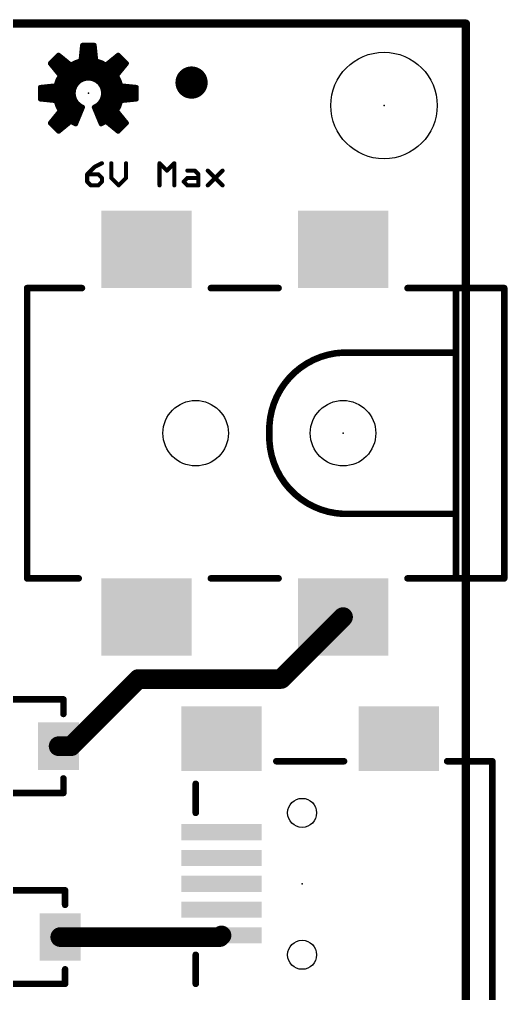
# Model space of a CAD drawing. Extents: x -20 to 87, y -15 to 38.
# Drawn here: x 20.44 to 35.58, y 8.03 to 38.23 of the extents above; entities that cross this region are included whole.
import ezdxf

# ---------------------------------------------------------------- set-up
doc = ezdxf.new("R2010")
doc.units = 0
for name, color, linetype in [('1', 12, 'CONTINUOUS'), ('16', 132, 'CONTINUOUS'), ('20', 53, 'CONTINUOUS'), ('21', 41, 'CONTINUOUS'), ('23', 53, 'CONTINUOUS'), ('51', 53, 'CONTINUOUS')]:
    doc.layers.add(name, color=color, linetype=linetype)

# ---------------------------------------------------------------- blocks, each defined once
blk = doc.blocks.new('RECT')
blk.add_solid([(-0.5, -0.5), (0.5, -0.5), (-0.5, 0.5), (0.5, 0.5)])
blk = doc.blocks.new('PIE')
at = {"const_width": 0.5}
blk.add_lwpolyline([(0, -0.25, 1), (0, 0.25, 1), (0, -0.25)], format="xyb", dxfattribs=at)

msp = doc.modelspace()

# ---------------------------------------------------------------- linework, layer by layer
at = {"layer": '1'}
for points, const_width in [([(-1.27, 38.1), (34.29, 38.1)], 0.254), ([(34.29, 38.1), (34.29, 0)], 0.254), ([(28.56, 17.78), (30.48, 19.7)], 0.6096), ([(22.0472, 15.6972), (24.13, 17.78)], 0.6096), ([(24.13, 17.78), (28.56, 17.78)], 0.6096), ([(21.6572, 15.6972), (22.0472, 15.6972)], 0.6096), ([(21.708, 9.779), (26.659, 9.779)], 0.6096), ([(26.659, 9.779), (26.71, 9.83)], 0.6096)]:
    msp.add_lwpolyline(points, dxfattribs=dict(at, const_width=const_width))
for points, const_width in [([(34.3535, 38.1, 1), (34.2265, 38.1)], 0.127), ([(34.29, 38.0365, 1), (34.29, 38.1635)], 0.127), ([(30.5878, 19.5922, 1), (30.3722, 19.8078)], 0.3048), ([(24.13, 17.9324, 1), (24.13, 17.6276)], 0.3048), ([(24.2378, 17.6722, 1), (24.0222, 17.8878)], 0.3048), ([(28.4522, 17.8878, 1), (28.6678, 17.6722)], 0.3048), ([(28.56, 17.6276, 1), (28.56, 17.9324)], 0.3048), ([(21.6572, 15.8496, 1), (21.6572, 15.5448)], 0.3048), ([(21.9394, 15.805, 1), (22.155, 15.5894)], 0.3048), ([(22.0472, 15.5448, 1), (22.0472, 15.8496)], 0.3048), ([(21.708, 9.9314, 1), (21.708, 9.6266)], 0.3048), ([(26.5512, 9.8868, 1), (26.7668, 9.6712)], 0.3048), ([(26.8178, 9.7222, 1), (26.6022, 9.9378)], 0.3048), ([(26.659, 9.6266, 1), (26.659, 9.9314)], 0.3048)]:
    msp.add_lwpolyline(points, format="xyb", dxfattribs=dict(at, const_width=const_width))
at = {"layer": '16', "const_width": 0.254}
for points in [[(-1.27, 38.1), (34.29, 38.1)], [(34.29, 38.1), (34.29, 0)]]:
    msp.add_lwpolyline(points, dxfattribs=at)
at = {"layer": '16', "const_width": 0.127}
for points in [[(34.3535, 38.1, 1), (34.2265, 38.1)], [(34.29, 38.0365, 1), (34.29, 38.1635)]]:
    msp.add_lwpolyline(points, format="xyb", dxfattribs=at)
at = {"layer": '20', "const_width": 0.254}
for points in [[(34.29, 38.1), (-1.27, 38.1)], [(34.29, 0), (34.29, 38.1)]]:
    msp.add_lwpolyline(points, dxfattribs=at)
at = {"layer": '20', "const_width": 0.127}
for points in [[(34.3535, 38.1, 1), (34.2265, 38.1)], [(34.29, 38.0365, 1), (34.29, 38.1635)]]:
    msp.add_lwpolyline(points, format="xyb", dxfattribs=at)
at = {"layer": '20'}
for centre, radius in [((31.75, 35.56), 1.651), ((25.908, 25.4), 1.016), ((30.48, 25.4), 1.016), ((29.21, 13.63), 0.45), ((29.21, 9.23), 0.45)]:
    msp.add_circle(centre, radius, dxfattribs=at)
at = {"layer": '21'}
for points, const_width in [([(22.3978, 37.4298), (22.3486, 36.9459)], 0.15), ([(22.7634, 37.4298), (22.3978, 37.4298)], 0.15), ([(22.8126, 36.9459), (22.7634, 37.4298)], 0.15), ([(21.6571, 37.123), (21.3986, 36.8645)], 0.15), ([(22.0341, 36.8156), (21.6571, 37.123)], 0.15), ([(22.3744, 37.2), (22.7868, 37.2)], 0.15), ([(22.3897, 37.35), (22.7715, 37.35)], 0.15), ([(23.5041, 37.123), (23.1271, 36.8156)], 0.15), ([(23.7626, 36.8645), (23.5041, 37.123)], 0.15), ([(21.3986, 36.8645), (21.706, 36.4875)], 0.15), ([(21.4341, 36.9), (21.9306, 36.9)], 0.15), ([(21.5841, 37.05), (21.7466, 37.05)], 0.15), ([(22.1859, 36.8938), (22.0341, 36.8156)], 0.15), ([(22.3486, 36.9459), (22.1859, 36.8938)], 0.15), ([(22.2053, 36.9), (22.956, 36.9)], 0.15), ([(22.3592, 37.05), (22.802, 37.05)], 0.15), ([(22.9753, 36.8938), (22.8126, 36.9459)], 0.15), ([(23.1271, 36.8156), (22.9753, 36.8938)], 0.15), ([(23.2306, 36.9), (23.7271, 36.9)], 0.15), ([(23.4146, 37.05), (23.5771, 37.05)], 0.15), ([(23.4552, 36.4875), (23.7626, 36.8645)], 0.15), ([(21.492, 36.75), (23.6692, 36.75)], 0.15), ([(21.6143, 36.6), (23.5469, 36.6)], 0.15), ([(21.706, 36.4875), (21.6278, 36.3357)], 0.15), ([(23.5334, 36.3357), (23.4552, 36.4875)], 0.15), ([(21.5757, 36.173), (21.0918, 36.1238)], 0.15), ([(21.6278, 36.3357), (21.5757, 36.173)], 0.15), ([(21.6164, 36.3), (22.284, 36.3)], 0.15), ([(21.6867, 36.45), (23.4745, 36.45)], 0.15), ([(22.1648, 36.1574), (22.2282, 36.25)], 0.15), ([(22.2282, 36.25), (22.3117, 36.3249)], 0.15), ([(22.3117, 36.3249), (22.4107, 36.3778)], 0.15), ([(22.4107, 36.3778), (22.5194, 36.4056)], 0.15), ([(22.5194, 36.4056), (22.6316, 36.4068)], 0.15), ([(22.6316, 36.4068), (22.7408, 36.3814)], 0.15), ([(22.7408, 36.3814), (22.8409, 36.3306)], 0.15), ([(22.8409, 36.3306), (22.9261, 36.2576)], 0.15), ([(22.8766, 36.3), (23.5448, 36.3)], 0.15), ([(22.9261, 36.2576), (22.9915, 36.1664)], 0.15), ([(22.9915, 36.1664), (23.0333, 36.0623)], 0.15), ([(23.5855, 36.173), (23.5334, 36.3357)], 0.15), ([(24.0694, 36.1238), (23.5855, 36.173)], 0.15), ([(21.0918, 36.1238), (21.0918, 35.7582)], 0.15), ([(21.0918, 36), (22.1189, 36)], 0.15), ([(21.3495, 36.15), (22.162, 36.15)], 0.15), ([(22.1118, 35.941), (22.1253, 36.0524)], 0.15), ([(22.1247, 35.8316), (22.1118, 35.941)], 0.15), ([(22.1253, 36.0524), (22.1648, 36.1574)], 0.15), ([(22.998, 36.15), (23.8117, 36.15)], 0.15), ([(23.0333, 36.0623), (23.0491, 35.9512)], 0.15), ([(23.0491, 35.9512), (23.0382, 35.8395)], 0.15), ([(23.0422, 36), (24.0694, 36)], 0.15), ([(24.0694, 35.7582), (24.0694, 36.1238)], 0.15), ([(21.0918, 35.85), (22.1226, 35.85)], 0.15), ([(21.0918, 35.7582), (21.5757, 35.709)], 0.15), ([(21.5757, 35.709), (21.6278, 35.5463)], 0.15), ([(21.5786, 35.7), (22.1817, 35.7)], 0.15), ([(22.1629, 35.7282), (22.1247, 35.8316)], 0.15), ([(22.2241, 35.6365), (22.1629, 35.7282)], 0.15), ([(22.305, 35.5617), (22.2241, 35.6365)], 0.15), ([(22.4012, 35.5079), (22.305, 35.5617)], 0.15), ([(22.8578, 35.563), (22.76, 35.5079)], 0.15), ([(22.9396, 35.6397), (22.8578, 35.563)], 0.15), ([(23.0009, 35.7337), (22.9396, 35.6397)], 0.15), ([(22.979, 35.7), (23.5826, 35.7)], 0.15), ([(23.0382, 35.8395), (23.0009, 35.7337)], 0.15), ([(23.0392, 35.85), (24.0694, 35.85)], 0.15), ([(23.5334, 35.5463), (23.5855, 35.709)], 0.15), ([(23.5855, 35.709), (24.0694, 35.7582)], 0.15), ([(21.706, 35.3945), (21.3986, 35.0175)], 0.15), ([(21.6266, 35.55), (22.326, 35.55)], 0.15), ([(21.6278, 35.5463), (21.706, 35.3945)], 0.15), ([(21.7032, 35.4), (22.3565, 35.4)], 0.15), ([(22.1859, 34.9882), (22.4012, 35.5079)], 0.15), ([(22.76, 35.5079), (22.9753, 34.9882)], 0.15), ([(22.8047, 35.4), (23.458, 35.4)], 0.15), ([(22.8348, 35.55), (23.5346, 35.55)], 0.15), ([(23.4552, 35.3945), (23.5334, 35.5463)], 0.15), ([(23.7626, 35.0175), (23.4552, 35.3945)], 0.15), ([(21.3986, 35.0175), (21.6571, 34.759)], 0.15), ([(21.4659, 35.1), (22.2322, 35.1)], 0.15), ([(21.5882, 35.25), (22.2944, 35.25)], 0.15), ([(21.6571, 34.759), (22.0341, 35.0664)], 0.15), ([(22.0341, 35.0664), (22.1859, 34.9882)], 0.15), ([(22.8668, 35.25), (23.573, 35.25)], 0.15), ([(22.929, 35.1), (23.6953, 35.1)], 0.15), ([(22.9753, 34.9882), (23.1271, 35.0664)], 0.15), ([(23.1271, 35.0664), (23.5041, 34.759)], 0.15), ([(23.5041, 34.759), (23.7626, 35.0175)], 0.15), ([(21.4661, 34.95), (21.8913, 34.95)], 0.15), ([(21.6161, 34.8), (21.7074, 34.8)], 0.15), ([(23.2699, 34.95), (23.6951, 34.95)], 0.15), ([(23.4538, 34.8), (23.5451, 34.8)], 0.15), ([(23.0001, 33.7699), (22.7713, 33.6555)], 0.127), ([(23.2909, 33.7699), (23.2909, 33.3123)], 0.127), ([(23.7485, 33.3123), (23.7485, 33.7699)], 0.127), ([(24.7877, 33.0835), (24.7877, 33.7699)], 0.127), ([(24.7877, 33.7699), (25.0165, 33.5411)], 0.127), ([(25.0165, 33.5411), (25.2453, 33.7699)], 0.127), ([(25.2453, 33.7699), (25.2453, 33.0835)], 0.127), ([(22.7713, 33.6555), (22.5425, 33.4267)], 0.127), ([(25.6506, 33.5411), (25.8794, 33.5411)], 0.127), ([(25.8794, 33.5411), (25.9938, 33.4267)], 0.127), ([(26.2846, 33.5411), (26.7422, 33.0835)], 0.127), ([(26.2846, 33.0835), (26.7422, 33.5411)], 0.127), ([(22.5425, 33.4267), (22.5425, 33.1979)], 0.127), ([(22.8857, 33.4267), (22.5425, 33.4267)], 0.127), ([(22.5425, 33.1979), (22.6569, 33.0835)], 0.127), ([(23.0001, 33.3123), (22.8857, 33.4267)], 0.127), ([(22.8857, 33.0835), (23.0001, 33.1979)], 0.127), ([(23.0001, 33.1979), (23.0001, 33.3123)], 0.127), ([(23.2909, 33.3123), (23.5197, 33.0835)], 0.127), ([(23.5197, 33.0835), (23.7485, 33.3123)], 0.127), ([(25.5362, 33.1979), (25.6506, 33.3123)], 0.127), ([(25.6506, 33.0835), (25.5362, 33.1979)], 0.127), ([(25.6506, 33.3123), (25.9938, 33.3123)], 0.127), ([(25.9938, 33.4267), (25.9938, 33.0835)], 0.127), ([(22.6569, 33.0835), (22.8857, 33.0835)], 0.127), ([(25.9938, 33.0835), (25.6506, 33.0835)], 0.127), ([(20.68, 20.9), (20.68, 29.9)], 0.2032), ([(20.68, 29.9), (22.38, 29.9)], 0.2032), ([(26.38, 29.9), (28.48, 29.9)], 0.2032), ([(32.48, 29.9), (33.98, 29.9)], 0.2032), ([(33.98, 27.9), (33.98, 29.9)], 0.2032), ([(30.48, 27.9), (33.98, 27.9)], 0.2032), ([(33.98, 22.9), (33.98, 27.9)], 0.2032), ([(33.98, 22.9), (30.48, 22.9)], 0.2032), ([(33.98, 20.9), (33.98, 22.9)], 0.2032), ([(22.28, 20.9), (20.68, 20.9)], 0.2032), ([(28.48, 20.9), (26.38, 20.9)], 0.2032), ([(33.98, 20.9), (32.48, 20.9)], 0.2032), ([(17.2072, 17.1472), (21.8072, 17.1472)], 0.2032), ([(21.8072, 17.1472), (21.8072, 16.6972)], 0.2032), ([(28.41, 15.23), (30.51, 15.23)], 0.2032), ([(21.8072, 14.6972), (21.8072, 14.2472)], 0.2032), ([(25.91, 13.63), (25.91, 14.53)], 0.2032), ([(21.8072, 14.2472), (17.2072, 14.2472)], 0.2032), ([(17.258, 11.229), (21.858, 11.229)], 0.2032), ([(21.858, 11.229), (21.858, 10.779)], 0.2032), ([(25.91, 8.33), (25.91, 9.23)], 0.2032), ([(21.858, 8.779), (21.858, 8.329)], 0.2032), ([(21.858, 8.329), (17.258, 8.329)], 0.2032)]:
    msp.add_lwpolyline(points, dxfattribs=dict(at, const_width=const_width))
for points, const_width in [([(22.3978, 37.4673, 1), (22.3978, 37.3923)], 0.075), ([(22.4351, 37.426, 1), (22.3605, 37.4336)], 0.075), ([(22.8007, 37.4336, 1), (22.7261, 37.426)], 0.075), ([(22.7634, 37.3923, 1), (22.7634, 37.4673)], 0.075), ([(21.6808, 37.1521, 1), (21.6334, 37.0939)], 0.075), ([(21.6836, 37.0965, 1), (21.6306, 37.1495)], 0.075), ([(22.3744, 37.2375, 1), (22.3744, 37.1625)], 0.075), ([(22.3897, 37.3875, 1), (22.3897, 37.3125)], 0.075), ([(22.7715, 37.3125, 1), (22.7715, 37.3875)], 0.075), ([(22.7868, 37.1625, 1), (22.7868, 37.2375)], 0.075), ([(23.5306, 37.1495, 1), (23.4776, 37.0965)], 0.075), ([(23.5278, 37.0939, 1), (23.4804, 37.1521)], 0.075), ([(21.4277, 36.8882, 1), (21.3695, 36.8408)], 0.075), ([(21.3721, 36.891, 1), (21.4251, 36.838)], 0.075), ([(21.4341, 36.9375, 1), (21.4341, 36.8625)], 0.075), ([(21.5841, 37.0875, 1), (21.5841, 37.0125)], 0.075), ([(21.7466, 37.0125, 1), (21.7466, 37.0875)], 0.075), ([(21.9306, 36.8625, 1), (21.9306, 36.9375)], 0.075), ([(22.0169, 36.8489, 1), (22.0513, 36.7823)], 0.075), ([(22.0104, 36.7865, 1), (22.0578, 36.8447)], 0.075), ([(22.1745, 36.9295, 1), (22.1974, 36.8581)], 0.075), ([(22.2053, 36.9375, 1), (22.2053, 36.8625)], 0.075), ([(22.2031, 36.8605, 1), (22.1688, 36.9272)], 0.075), ([(22.3113, 36.9497, 1), (22.3859, 36.9421)], 0.075), ([(22.3592, 37.0875, 1), (22.3592, 37.0125)], 0.075), ([(22.36, 36.9102, 1), (22.3372, 36.9816)], 0.075), ([(22.824, 36.9816, 1), (22.8012, 36.9102)], 0.075), ([(22.7753, 36.9421, 1), (22.8499, 36.9497)], 0.075), ([(22.802, 37.0125, 1), (22.802, 37.0875)], 0.075), ([(22.9924, 36.9272, 1), (22.9581, 36.8605)], 0.075), ([(22.956, 36.8625, 1), (22.956, 36.9375)], 0.075), ([(22.9638, 36.8581, 1), (22.9867, 36.9295)], 0.075), ([(23.1034, 36.8447, 1), (23.1508, 36.7865)], 0.075), ([(23.1099, 36.7823, 1), (23.1443, 36.8489)], 0.075), ([(23.2306, 36.9375, 1), (23.2306, 36.8625)], 0.075), ([(23.4146, 37.0875, 1), (23.4146, 37.0125)], 0.075), ([(23.5771, 37.0125, 1), (23.5771, 37.0875)], 0.075), ([(23.7271, 36.8625, 1), (23.7271, 36.9375)], 0.075), ([(23.7917, 36.8408, 1), (23.7335, 36.8882)], 0.075), ([(23.7361, 36.838, 1), (23.7891, 36.891)], 0.075), ([(21.492, 36.7875, 1), (21.492, 36.7125)], 0.075), ([(21.6143, 36.6375, 1), (21.6143, 36.5625)], 0.075), ([(21.7393, 36.4703, 1), (21.6727, 36.5047)], 0.075), ([(21.6769, 36.4638, 1), (21.7351, 36.5112)], 0.075), ([(23.4885, 36.5047, 1), (23.4219, 36.4703)], 0.075), ([(23.4261, 36.5112, 1), (23.4843, 36.4638)], 0.075), ([(23.5469, 36.5625, 1), (23.5469, 36.6375)], 0.075), ([(23.6692, 36.7125, 1), (23.6692, 36.7875)], 0.075), ([(21.5795, 36.1357, 1), (21.5719, 36.2103)], 0.075), ([(21.6164, 36.3375, 1), (21.6164, 36.2625)], 0.075), ([(21.5944, 36.3528, 1), (21.6611, 36.3185)], 0.075), ([(21.6635, 36.3242, 1), (21.5921, 36.3471)], 0.075), ([(21.6867, 36.4875, 1), (21.6867, 36.4125)], 0.075), ([(22.2031, 36.2779, 1), (22.2532, 36.2221)], 0.075), ([(22.2591, 36.2288, 1), (22.1972, 36.2712)], 0.075), ([(22.294, 36.358, 1), (22.3294, 36.2918)], 0.075), ([(22.284, 36.2625, 1), (22.284, 36.3375)], 0.075), ([(22.3367, 36.297, 1), (22.2867, 36.3528)], 0.075), ([(22.4014, 36.4141, 1), (22.42, 36.3414)], 0.075), ([(22.4284, 36.3447, 1), (22.393, 36.4108)], 0.075), ([(22.519, 36.4431, 1), (22.5198, 36.3681)], 0.075), ([(22.5287, 36.3693, 1), (22.5101, 36.4419)], 0.075), ([(22.6401, 36.4434, 1), (22.6231, 36.3703)], 0.075), ([(22.632, 36.3693, 1), (22.6312, 36.4443)], 0.075), ([(22.7578, 36.4148, 1), (22.7239, 36.3479)], 0.075), ([(22.7323, 36.3448, 1), (22.7494, 36.4179)], 0.075), ([(22.8653, 36.3591, 1), (22.8165, 36.3022)], 0.075), ([(22.824, 36.2972, 1), (22.8579, 36.3641)], 0.075), ([(22.8766, 36.3375, 1), (22.8766, 36.2625)], 0.075), ([(22.9566, 36.2794, 1), (22.8956, 36.2357)], 0.075), ([(22.9017, 36.2291, 1), (22.9505, 36.286)], 0.075), ([(23.0262, 36.1804, 1), (22.9567, 36.1524)], 0.075), ([(23.4745, 36.4125, 1), (23.4745, 36.4875)], 0.075), ([(23.5691, 36.3471, 1), (23.4977, 36.3242)], 0.075), ([(23.5001, 36.3185, 1), (23.5668, 36.3528)], 0.075), ([(23.5448, 36.2625, 1), (23.5448, 36.3375)], 0.075), ([(23.5893, 36.2103, 1), (23.5817, 36.1357)], 0.075), ([(21.1293, 36.1238, 1), (21.0543, 36.1238)], 0.075), ([(21.088, 36.1611, 1), (21.0956, 36.0865)], 0.075), ([(21.0918, 36.0375, 1), (21.0918, 35.9625)], 0.075), ([(21.3495, 36.1875, 1), (21.3495, 36.1125)], 0.075), ([(21.54, 36.1844, 1), (21.6114, 36.1616)], 0.075), ([(22.149, 35.9454, 1), (22.0746, 35.9366)], 0.075), ([(22.0746, 35.9455, 1), (22.149, 35.9365)], 0.075), ([(22.0902, 36.0656, 1), (22.1603, 36.0392)], 0.075), ([(22.1625, 36.0479, 1), (22.088, 36.0569)], 0.075), ([(22.1189, 35.9625, 1), (22.1189, 36.0375)], 0.075), ([(22.1338, 36.1786, 1), (22.1957, 36.1362)], 0.075), ([(22.1999, 36.1442, 1), (22.1297, 36.1706)], 0.075), ([(22.162, 36.1125, 1), (22.162, 36.1875)], 0.075), ([(22.998, 36.1875, 1), (22.998, 36.1125)], 0.075), ([(22.961, 36.1445, 1), (23.0219, 36.1882)], 0.075), ([(23.0704, 36.0676, 1), (22.9961, 36.057)], 0.075), ([(22.9985, 36.0483, 1), (23.0681, 36.0762)], 0.075), ([(23.0422, 36.0375, 1), (23.0422, 35.9625)], 0.075), ([(23.0865, 35.9475, 1), (23.0118, 35.9548)], 0.075), ([(23.012, 35.9459, 1), (23.0863, 35.9565)], 0.075), ([(23.5498, 36.1616, 1), (23.6212, 36.1844)], 0.075), ([(23.8117, 36.1125, 1), (23.8117, 36.1875)], 0.075), ([(24.1069, 36.1238, 1), (24.0319, 36.1238)], 0.075), ([(24.0656, 36.0865, 1), (24.0732, 36.1611)], 0.075), ([(24.0694, 35.9625, 1), (24.0694, 36.0375)], 0.075), ([(21.0918, 35.8875, 1), (21.0918, 35.8125)], 0.075), ([(21.0956, 35.7955, 1), (21.088, 35.7209)], 0.075), ([(21.0543, 35.7582, 1), (21.1293, 35.7582)], 0.075), ([(21.6114, 35.7204, 1), (21.54, 35.6976)], 0.075), ([(21.5786, 35.7375, 1), (21.5786, 35.6625)], 0.075), ([(21.5719, 35.6717, 1), (21.5795, 35.7463)], 0.075), ([(22.1599, 35.8445, 1), (22.0896, 35.8186)], 0.075), ([(22.0875, 35.8272, 1), (22.162, 35.836)], 0.075), ([(22.1226, 35.8125, 1), (22.1226, 35.8875)], 0.075), ([(22.1941, 35.749, 1), (22.1317, 35.7073)], 0.075), ([(22.1277, 35.7152, 1), (22.1981, 35.7411)], 0.075), ([(22.1817, 35.6625, 1), (22.1817, 35.7375)], 0.075), ([(22.2496, 35.6641, 1), (22.1987, 35.609)], 0.075), ([(22.1929, 35.6157, 1), (22.2553, 35.6574)], 0.075), ([(22.3234, 35.5945, 1), (22.2867, 35.529)], 0.075), ([(22.8762, 35.5303, 1), (22.8394, 35.5956)], 0.075), ([(22.9082, 35.6602, 1), (22.9711, 35.6192)], 0.075), ([(22.9653, 35.6123, 1), (22.914, 35.667)], 0.075), ([(22.979, 35.7375, 1), (22.979, 35.6625)], 0.075), ([(22.9656, 35.7461, 1), (23.0363, 35.7212)], 0.075), ([(23.0324, 35.7132, 1), (22.9695, 35.7541)], 0.075), ([(23.0008, 35.8432, 1), (23.0755, 35.8358)], 0.075), ([(23.0392, 35.8875, 1), (23.0392, 35.8125)], 0.075), ([(23.0735, 35.8271, 1), (23.0028, 35.852)], 0.075), ([(23.5817, 35.7463, 1), (23.5893, 35.6717)], 0.075), ([(23.6212, 35.6976, 1), (23.5498, 35.7204)], 0.075), ([(23.5826, 35.6625, 1), (23.5826, 35.7375)], 0.075), ([(24.0319, 35.7582, 1), (24.1069, 35.7582)], 0.075), ([(24.0732, 35.7209, 1), (24.0656, 35.7955)], 0.075), ([(24.0694, 35.8125, 1), (24.0694, 35.8875)], 0.075), ([(21.6266, 35.5875, 1), (21.6266, 35.5125)], 0.075), ([(21.6611, 35.5635, 1), (21.5944, 35.5292)], 0.075), ([(21.5921, 35.5349, 1), (21.6635, 35.5578)], 0.075), ([(21.7032, 35.4375, 1), (21.7032, 35.3625)], 0.075), ([(21.6727, 35.3773, 1), (21.7393, 35.4117)], 0.075), ([(21.7351, 35.3708, 1), (21.6769, 35.4182)], 0.075), ([(22.2796, 35.5342, 1), (22.3305, 35.5893)], 0.075), ([(22.326, 35.5125, 1), (22.326, 35.5875)], 0.075), ([(22.3565, 35.3625, 1), (22.3565, 35.4375)], 0.075), ([(22.4358, 35.4935, 1), (22.3666, 35.5223)], 0.075), ([(22.3829, 35.4752, 1), (22.4195, 35.5406)], 0.075), ([(22.7946, 35.5223, 1), (22.7254, 35.4935)], 0.075), ([(22.7416, 35.5406, 1), (22.7784, 35.4752)], 0.075), ([(22.8047, 35.4375, 1), (22.8047, 35.3625)], 0.075), ([(22.8348, 35.5875, 1), (22.8348, 35.5125)], 0.075), ([(22.8321, 35.5903, 1), (22.8834, 35.5356)], 0.075), ([(23.4843, 35.4182, 1), (23.4261, 35.3708)], 0.075), ([(23.4219, 35.4117, 1), (23.4885, 35.3773)], 0.075), ([(23.458, 35.3625, 1), (23.458, 35.4375)], 0.075), ([(23.4977, 35.5578, 1), (23.5691, 35.5349)], 0.075), ([(23.5668, 35.5292, 1), (23.5001, 35.5635)], 0.075), ([(23.5346, 35.5125, 1), (23.5346, 35.5875)], 0.075), ([(21.4251, 35.044, 1), (21.3721, 34.991)], 0.075), ([(21.3695, 35.0412, 1), (21.4277, 34.9938)], 0.075), ([(21.4659, 35.1375, 1), (21.4659, 35.0625)], 0.075), ([(21.5882, 35.2875, 1), (21.5882, 35.2125)], 0.075), ([(22.0513, 35.0997, 1), (22.0169, 35.0331)], 0.075), ([(22.0578, 35.0373, 1), (22.0104, 35.0955)], 0.075), ([(22.1513, 35.0026, 1), (22.2205, 34.9738)], 0.075), ([(22.1687, 34.9549, 1), (22.2031, 35.0215)], 0.075), ([(22.2322, 35.0625, 1), (22.2322, 35.1375)], 0.075), ([(22.2944, 35.2125, 1), (22.2944, 35.2875)], 0.075), ([(22.8668, 35.2875, 1), (22.8668, 35.2125)], 0.075), ([(22.929, 35.1375, 1), (22.929, 35.0625)], 0.075), ([(22.9581, 35.0215, 1), (22.9925, 34.9549)], 0.075), ([(22.9407, 34.9738, 1), (23.0099, 35.0026)], 0.075), ([(23.1508, 35.0955, 1), (23.1034, 35.0373)], 0.075), ([(23.1443, 35.0331, 1), (23.1099, 35.0997)], 0.075), ([(23.573, 35.2125, 1), (23.573, 35.2875)], 0.075), ([(23.6953, 35.0625, 1), (23.6953, 35.1375)], 0.075), ([(23.7335, 34.9938, 1), (23.7917, 35.0412)], 0.075), ([(23.7891, 34.991, 1), (23.7361, 35.044)], 0.075), ([(21.4661, 34.9875, 1), (21.4661, 34.9125)], 0.075), ([(21.6161, 34.8375, 1), (21.6161, 34.7625)], 0.075), ([(21.6334, 34.7881, 1), (21.6808, 34.7299)], 0.075), ([(21.6306, 34.7325, 1), (21.6836, 34.7855)], 0.075), ([(21.7074, 34.7625, 1), (21.7074, 34.8375)], 0.075), ([(21.8913, 34.9125, 1), (21.8913, 34.9875)], 0.075), ([(23.2699, 34.9875, 1), (23.2699, 34.9125)], 0.075), ([(23.4538, 34.8375, 1), (23.4538, 34.7625)], 0.075), ([(23.4776, 34.7855, 1), (23.5306, 34.7325)], 0.075), ([(23.4804, 34.7299, 1), (23.5278, 34.7881)], 0.075), ([(23.5451, 34.7625, 1), (23.5451, 34.8375)], 0.075), ([(23.6951, 34.9125, 1), (23.6951, 34.9875)], 0.075), ([(23.0143, 33.7415, 1), (22.9859, 33.7983)], 0.0635), ([(23.3227, 33.7699, 1), (23.2592, 33.7699)], 0.0635), ([(23.7803, 33.7699, 1), (23.7168, 33.7699)], 0.0635), ([(24.8195, 33.7699, 1), (24.756, 33.7699)], 0.0635), ([(24.8102, 33.7923, 1), (24.7653, 33.7474)], 0.0635), ([(25.2771, 33.7699, 1), (25.2136, 33.7699)], 0.0635), ([(25.2678, 33.7474, 1), (25.2229, 33.7923)], 0.0635), ([(22.7571, 33.6839, 1), (22.7855, 33.6271)], 0.0635), ([(22.7937, 33.633, 1), (22.7488, 33.6779)], 0.0635), ([(24.9941, 33.5635, 1), (25.039, 33.5186)], 0.0635), ([(24.9941, 33.5186, 1), (25.039, 33.5635)], 0.0635), ([(25.6506, 33.5728, 1), (25.6506, 33.5093)], 0.0635), ([(25.9018, 33.5635, 1), (25.8569, 33.5186)], 0.0635), ([(25.8794, 33.5093, 1), (25.8794, 33.5728)], 0.0635), ([(26.307, 33.5635, 1), (26.2621, 33.5186)], 0.0635), ([(26.7646, 33.5186, 1), (26.7197, 33.5635)], 0.0635), ([(22.5425, 33.4584, 1), (22.5425, 33.3949)], 0.0635), ([(22.52, 33.4491, 1), (22.565, 33.4042)], 0.0635), ([(22.565, 33.2203, 1), (22.52, 33.1754)], 0.0635), ([(22.5742, 33.4267, 1), (22.5108, 33.4267)], 0.0635), ([(22.5108, 33.1979, 1), (22.5742, 33.1979)], 0.0635), ([(22.9081, 33.4491, 1), (22.8632, 33.4042)], 0.0635), ([(22.8857, 33.3949, 1), (22.8857, 33.4584)], 0.0635), ([(23.0318, 33.3123, 1), (22.9683, 33.3123)], 0.0635), ([(22.9683, 33.1979, 1), (23.0318, 33.1979)], 0.0635), ([(22.9776, 33.2898, 1), (23.0225, 33.3347)], 0.0635), ([(23.0225, 33.1754, 1), (22.9776, 33.2203)], 0.0635), ([(23.3134, 33.3347, 1), (23.2685, 33.2898)], 0.0635), ([(23.2592, 33.3123, 1), (23.3227, 33.3123)], 0.0635), ([(23.7168, 33.3123, 1), (23.7803, 33.3123)], 0.0635), ([(23.771, 33.2898, 1), (23.7261, 33.3347)], 0.0635), ([(25.5586, 33.2203, 1), (25.5137, 33.1754)], 0.0635), ([(25.5137, 33.2203, 1), (25.5586, 33.1754)], 0.0635), ([(25.6506, 33.344, 1), (25.6506, 33.2805)], 0.0635), ([(25.673, 33.2898, 1), (25.6281, 33.3347)], 0.0635), ([(26.0255, 33.4267, 1), (25.962, 33.4267)], 0.0635), ([(25.9713, 33.4042, 1), (26.0162, 33.4491)], 0.0635), ([(25.9938, 33.2805, 1), (25.9938, 33.344)], 0.0635), ([(22.6569, 33.1153, 1), (22.6569, 33.0517)], 0.0635), ([(22.6344, 33.061, 1), (22.6793, 33.106)], 0.0635), ([(22.8632, 33.106, 1), (22.9081, 33.061)], 0.0635), ([(22.8857, 33.0517, 1), (22.8857, 33.1153)], 0.0635), ([(23.4973, 33.106, 1), (23.5422, 33.061)], 0.0635), ([(23.4973, 33.061, 1), (23.5422, 33.106)], 0.0635), ([(24.756, 33.0835, 1), (24.8195, 33.0835)], 0.0635), ([(25.2136, 33.0835, 1), (25.2771, 33.0835)], 0.0635), ([(25.6506, 33.1153, 1), (25.6506, 33.0517)], 0.0635), ([(25.6281, 33.061, 1), (25.673, 33.106)], 0.0635), ([(25.962, 33.0835, 1), (26.0255, 33.0835)], 0.0635), ([(25.9938, 33.0517, 1), (25.9938, 33.1153)], 0.0635), ([(26.2621, 33.106, 1), (26.307, 33.061)], 0.0635), ([(26.7197, 33.061, 1), (26.7646, 33.106)], 0.0635), ([(20.7308, 29.9, 1), (20.6292, 29.9)], 0.1016), ([(20.68, 29.9508, 1), (20.68, 29.8492)], 0.1016), ([(22.38, 29.8492, 1), (22.38, 29.9508)], 0.1016), ([(26.38, 29.9508, 1), (26.38, 29.8492)], 0.1016), ([(28.48, 29.8492, 1), (28.48, 29.9508)], 0.1016), ([(32.48, 29.9508, 1), (32.48, 29.8492)], 0.1016), ([(34.0308, 29.9, 1), (33.9292, 29.9)], 0.1016), ([(33.98, 29.8492, 1), (33.98, 29.9508)], 0.1016), ([(30.48, 27.9, 0.4142), (28.194, 25.4)], 0.2032), ([(30.48, 27.9508, 1), (30.48, 27.8492)], 0.1016), ([(30.4823, 27.8493, 1), (30.4777, 27.9507)], 0.1016), ([(34.0308, 27.9, 1), (33.9292, 27.9)], 0.1016), ([(33.9292, 27.9, 1), (34.0308, 27.9)], 0.1016), ([(33.98, 27.8492, 1), (33.98, 27.9508)], 0.1016), ([(28.194, 25.4, 0.4142), (30.48, 22.9)], 0.2032), ([(28.2447, 25.3977, 1), (28.1433, 25.4023)], 0.1016), ([(28.1433, 25.3977, 1), (28.2447, 25.4023)], 0.1016), ([(30.48, 22.9508, 1), (30.48, 22.8492)], 0.1016), ([(30.4777, 22.8493, 1), (30.4823, 22.9507)], 0.1016), ([(34.0308, 22.9, 1), (33.9292, 22.9)], 0.1016), ([(33.9292, 22.9, 1), (34.0308, 22.9)], 0.1016), ([(33.98, 22.8492, 1), (33.98, 22.9508)], 0.1016), ([(20.68, 20.9508, 1), (20.68, 20.8492)], 0.1016), ([(20.6292, 20.9, 1), (20.7308, 20.9)], 0.1016), ([(22.28, 20.8492, 1), (22.28, 20.9508)], 0.1016), ([(26.38, 20.9508, 1), (26.38, 20.8492)], 0.1016), ([(28.48, 20.8492, 1), (28.48, 20.9508)], 0.1016), ([(32.48, 20.9508, 1), (32.48, 20.8492)], 0.1016), ([(33.9292, 20.9, 1), (34.0308, 20.9)], 0.1016), ([(33.98, 20.8492, 1), (33.98, 20.9508)], 0.1016), ([(21.858, 17.1472, 1), (21.7564, 17.1472)], 0.1016), ([(21.8072, 17.0964, 1), (21.8072, 17.198)], 0.1016), ([(21.7564, 16.6972, 1), (21.858, 16.6972)], 0.1016), ([(28.41, 15.2808, 1), (28.41, 15.1792)], 0.1016), ([(30.51, 15.1792, 1), (30.51, 15.2808)], 0.1016), ([(21.858, 14.6972, 1), (21.7564, 14.6972)], 0.1016), ([(25.9608, 14.53, 1), (25.8592, 14.53)], 0.1016), ([(21.7564, 14.2472, 1), (21.858, 14.2472)], 0.1016), ([(21.8072, 14.1964, 1), (21.8072, 14.298)], 0.1016), ([(25.8592, 13.63, 1), (25.9608, 13.63)], 0.1016), ([(21.9088, 11.229, 1), (21.8072, 11.229)], 0.1016), ([(21.858, 11.1782, 1), (21.858, 11.2798)], 0.1016), ([(21.8072, 10.779, 1), (21.9088, 10.779)], 0.1016), ([(25.9608, 9.23, 1), (25.8592, 9.23)], 0.1016), ([(21.9088, 8.779, 1), (21.8072, 8.779)], 0.1016), ([(21.8072, 8.329, 1), (21.9088, 8.329)], 0.1016), ([(21.858, 8.2782, 1), (21.858, 8.3798)], 0.1016), ([(25.8592, 8.33, 1), (25.9608, 8.33)], 0.1016)]:
    msp.add_lwpolyline(points, format="xyb", dxfattribs=dict(at, const_width=const_width))
at = {"layer": '23'}
for p in [(25.781, 36.2712), (22.5806, 35.941), (31.75, 35.56), (30.48, 25.4), (29.21, 11.43)]:
    msp.add_point(p, dxfattribs=at)
at = {"layer": '51', "const_width": 0.2032}
for points in [[(33.98, 29.9), (35.48, 29.9)], [(35.48, 20.9), (35.48, 29.9)], [(35.48, 20.9), (33.98, 20.9)], [(35.11, 15.23), (33.71, 15.23)], [(35.11, 7.63), (35.11, 15.23)]]:
    msp.add_lwpolyline(points, dxfattribs=at)
at = {"layer": '51', "const_width": 0.1016}
for points in [[(33.98, 29.9508, 1), (33.98, 29.8492)], [(35.5308, 29.9, 1), (35.4292, 29.9)], [(35.48, 29.8492, 1), (35.48, 29.9508)], [(33.98, 20.9508, 1), (33.98, 20.8492)], [(35.4292, 20.9, 1), (35.5308, 20.9)], [(35.48, 20.8492, 1), (35.48, 20.9508)], [(33.71, 15.2808, 1), (33.71, 15.1792)], [(35.1608, 15.23, 1), (35.0592, 15.23)], [(35.11, 15.1792, 1), (35.11, 15.2808)]]:
    msp.add_lwpolyline(points, format="xyb", dxfattribs=at)

# ---------------------------------------------------------------- block references
at = {"layer": '1'}
msp.add_blockref('PIE', (25.781, 36.2712), dxfattribs=at)
at = {"layer": '1', "rotation": 180}
for p, xscale, yscale in [((24.38, 31.1), 2.8, 2.4), ((30.48, 31.1), 2.8, 2.4), ((24.38, 19.7), 2.8, 2.4), ((30.48, 19.7), 2.8, 2.4), ((26.71, 15.93), 2.5, 2), ((32.21, 15.93), 2.5, 2), ((26.71, 13.03), 2.5, 0.5), ((26.71, 12.23), 2.5, 0.5), ((26.71, 11.43), 2.5, 0.5), ((26.71, 10.63), 2.5, 0.5), ((26.71, 9.83), 2.5, 0.5)]:
    msp.add_blockref('RECT', p, dxfattribs=dict(at, xscale=xscale, yscale=yscale))
at = {"layer": '1', "xscale": 1.27, "yscale": 1.47}
for p in [(21.6572, 15.6972), (21.708, 9.779)]:
    msp.add_blockref('RECT', p, dxfattribs=at)

doc.saveas('drawing.dxf')
